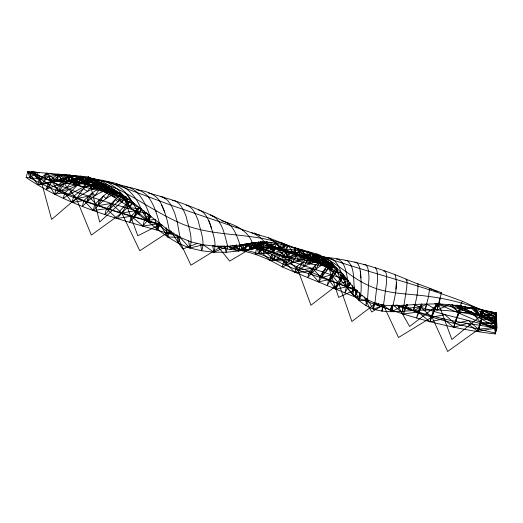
<?xml version="1.0" encoding="UTF-8"?>
<svg xmlns="http://www.w3.org/2000/svg" width="523" height="523" viewBox="0 0 523 523"><rect width="100%" height="100%" fill="white"/><g stroke="black" fill="none" stroke-linecap="round" stroke-linejoin="round"><path stroke-width="0.78" d="M212.802 245.522C221.889 248.503 231.401 249.857 240.913 250.595C255.649 253.263 269.397 259.454 282.283 266.926C303.039 275.804 324.025 284.166 344.873 292.847C393.106 312.577 443.327 328.026 495.255 333.955L494.843 318.958C471.877 314.336 448.754 308.72 425.134 310.146C405.515 309.708 383.921 316.206 365.963 305.556C348.481 295.031 340.846 273.653 322.011 264.893C303.105 257.055 283.531 249.216 262.892 247.915L259.016 243.659L259.016 242.051M495.255 333.955L496.85 327.973L496.438 312.976C473.472 308.354 450.342 302.732 426.722 304.157C407.11 303.726 385.51 310.231 367.558 299.568L359.262 300.699L359.497 292.383M323.011 256.963C351.691 259.839 379.489 267.783 405.953 279.112L406.783 280.184L407.018 282.93L406.691 287.807L403.959 305.229L391.72 311.662L383.49 305.236L373.304 309.198L367.558 299.568L360.857 294.717L354.424 288.539L341.205 272.581L331.543 270.809L331.687 262.696L330.124 260.866L326.189 257.865L320.959 255.786M318.71 256.865L318.612 261.493L335.799 267.188M393.309 305.687L392.851 305.027L391.72 311.662C393.636 300.405 398.774 286.055 395.087 274.915M326.11 260.14L325.966 264.697L328.529 266.848L331.543 270.809L333.138 264.828L331.687 262.696L328.529 266.848L338.649 297.424L355.908 289.317M353.842 287.186L359.262 300.699C362.053 292.252 361.118 283.165 360.68 274.418C360.072 270.267 360.007 265.141 356.366 262.383L354.79 262.082M403.396 305.184L402.37 311.218L403.959 305.229L413.53 310.636L426.722 304.157L437.012 310.028L449.316 304.621L458.462 311.911C460.573 308.603 459.743 304.412 462.541 301.346L483.036 310.806L496.569 317.664L495.013 325.051L496.647 320.475L472.668 307.727L481.415 319.01L495.052 326.457L496.647 320.475L481.415 319.01L452.179 304.765M348.364 280.524L336.897 272.202L328.529 266.848L328.758 262.095M395.852 305.118C419.309 312.597 442.955 319.801 467.385 323.377L477.859 331.321C480.781 324.75 481.252 317.618 483.036 310.806L482.356 309.884C464.94 303.543 446.975 298.574 428.527 296.436C408.555 293.449 387.438 294.39 368.8 285.584C354.672 279.347 343.193 268.835 330.124 260.866C315.506 253.472 299.326 250.177 284.133 244.221C249.608 231.584 210.9 237.958 177.192 221.745C159.437 213.619 143.145 202.754 126.063 193.373C115.027 187.201 102.913 183.527 91.264 178.755M481.415 319.01L483.01 313.029L496.569 317.664L494.935 322.24L496.49 314.846L480.375 315.853L482.356 309.884L496.569 317.664L494.974 323.645L481.448 316.788L481.18 316.18L483.036 310.806L481.513 317.749L483.01 313.029L496.719 323.286L495.131 329.268L480.676 322.541L483.01 313.029L483.036 310.806L482.356 309.884L481.506 309.995L479.911 315.977L496.438 312.976L494.869 319.899L496.49 314.846L482.356 309.884L481.506 309.995L480.375 315.853L479.911 315.977L470.785 307.805L458.462 311.911L460.057 305.922M395.826 289.193L396.388 282.708M366.584 298.561L365.963 305.556L367.558 299.568L368.99 277.778L368.552 271.195L367.545 267.109L365.812 264.788L363.505 264.618M393.237 304.974L403.396 313.977L418.184 311.996L429.913 321.848L443.36 318.84L453.748 327.241C455.749 319.958 458.338 312.826 461.096 305.739M374.174 302.817L373.304 309.198L374.893 303.216L377.495 280.884L377.469 274.163L376.782 270.012L375.331 267.684M382.849 305.007L381.901 311.218L383.49 305.236L386.432 283.551L386.621 277.105L386.144 273.189L384.941 271.097L383.699 271.162M414.765 304.275L413.53 310.636C415.661 301.967 418.139 293.089 418.027 284.113L405.953 279.112L407.044 280.276M413.425 304.536C440.503 314.866 469.079 320.017 496.85 327.973L495.235 333.02L455.043 323.691L457.775 314.604L457.239 317.755L459.024 313.002L459.782 309.237L455.043 323.691L431.75 317.18L396.055 305.053M496.647 320.475L495.091 327.862L496.719 323.286L456.259 305.171M436.319 303.804L431.501 315.866L429.913 321.848L437.241 303.758L480.676 322.541L496.719 323.286L495.163 330.523L496.791 325.79L495.235 333.02L496.824 327.032L480.173 323.292L477.859 331.321L496.85 327.973L467.385 323.377L453.748 327.241L455.343 321.259M431.501 315.866L447.649 351.489L478.584 329.274L479.454 325.339M480.676 322.541L471.478 311.715L459.024 313.002L461.306 305.759M426.572 303.968L425.134 310.146L428.527 296.436L429.664 288.278L417.347 283.603M483.01 313.029L480.107 324.554L482.271 316.552M440.261 303.693L438.732 304.177L437.012 310.028L441.445 292.749L429.664 288.278M180.298 236.814C127.468 221.386 72.344 208.939 26.15 177.5L27.745 171.511L88.452 176.898L115.72 191.078L123.905 196.086L131.992 201.773L169.406 231.003L180.004 237.364L191.398 242.012L203.284 244.784L215.398 246.202L227.734 246.287L240.09 245.019L252.302 242.934L264.481 241.927L276.307 243.136L287.722 245.862L313.159 254.348L323.6 258.905L333.138 264.828L341.205 272.581L346.429 287.003L354.424 288.539L352.829 294.521L352.26 285.571M117.91 191.98C95.304 183.586 68.931 177.532 46.338 189.463L47.926 183.481L51.954 181.644L67.585 177.003L76.45 176.513M26.15 177.5L56.51 180.187L58.099 174.205L76.338 176.218M147.63 213.933L111.118 203.46L77.992 192.68L60.505 185.587L43.455 177.63L27.745 171.511L38.029 184.626L46.926 182.56L57.072 181.259L58.668 175.27L58.099 174.205L50.816 179.683L46.717 173.198L40.062 178.729L36.597 172.296L31.537 171.845L29.942 177.833C70.88 200.146 116.374 211.109 160.692 224.419L156.174 229.911L157.769 223.922L158.77 222.706M83.83 177.892C73.854 178.369 64.584 182.86 56.314 188.169L54.719 194.157L64.826 192.588L69.141 189.333L85.497 180.919L93.074 179.958M36.597 172.296L29.942 177.833L27.745 171.511L47.926 183.481L54.719 194.157L58.909 191.575L60.505 185.587M125.625 196.648L74.933 184.894L67.585 177.003L46.717 173.198L45.122 179.18L65.99 182.991L67.585 177.003L106.476 185.685M75.541 175.833C63.538 174.224 51.254 175.368 39.617 178.637L38.029 184.626L47.926 183.481L64.826 192.588L63.231 198.57L67.552 195.321L77.319 185.122L83.902 186.901L95.271 185.462L114.838 190.908L119.872 194.687L124.467 199.361L130.397 207.762L157.985 229.708L167.818 236.984L178.415 243.345L189.81 248L201.695 250.765L213.802 252.184L226.139 252.269L238.495 251.001L250.707 248.915L262.892 247.915L276.307 243.136L286.127 251.844L300.477 250.099L311.571 260.33L323.6 258.905L331.543 270.809M75.887 176.009L69.481 175.218L67.892 181.2L88.25 184.174L105.94 188.182L115.969 195.099L124.467 199.361L141.648 209.252M90.845 178.35L107.535 182.2L116.433 184.92L171.23 205.264L253.975 233.552L260.604 237.677L264.481 241.927L262.892 247.915L252.302 242.934L238.495 251.001L227.734 246.287L213.802 252.184L203.284 244.784L189.81 248L180.004 237.364L167.818 236.984L159.58 223.726L148.525 222.249L140.975 208.854L130.397 207.762L123.905 196.086L115.969 195.099L107.437 191.483L90.551 185.717L79.509 182.73L73.946 181.814L69.938 175.257L68.35 181.239L57.072 181.259L46.717 173.198L43.455 177.63L31.537 171.845L41.86 183.619L51.614 219.399C67.977 206.212 83.124 188.927 104.992 185.338L114.557 193.928L119.303 192.843M56.314 188.169L58.909 191.575L66.911 187.567L74.933 184.894L76.521 178.912L68.5 181.586M76.45 176.133L69.481 175.218L62.198 180.696L58.099 174.205L68.35 181.239L77.273 182.364L78.666 177.127M98.86 181.971C89.087 183.75 80.875 190.052 73.612 196.498L72.024 202.479L83.922 200.512L118.603 212.547L162.444 225.289M95.349 179.67C110.621 179.657 124.945 188.09 131.992 201.773L130.397 207.762L114.125 197.06L107.529 186.646L100.54 182.435L80.869 176.225L79.274 182.213L56.51 180.187M69.481 175.218L79.509 182.73L81.098 176.748L80.869 176.225L73.58 181.71L69.481 175.218L92.14 179.735L99.435 182.566L97.847 188.548L114.125 197.06L123.905 196.086L122.317 202.074L115.969 195.099L113.864 189.287M99.533 182.318L104.332 187.424L114.635 189.96C103.881 188.81 94.402 195.334 86.785 202.166L83.922 200.512L64.826 192.588L67.552 195.321L83.902 186.901L85.497 180.919L92.95 188.927L98.71 187.626L104.332 187.424L108.052 186.351M65.99 182.991L74.933 184.894L80.634 183.919L86.249 183.769L87.642 178.533M86.864 182.887L88.452 176.898L92.14 179.735L99.435 182.566L94.218 187.057L79.274 182.213L86.864 182.887L97.847 188.548L107.529 186.646L105.94 192.634L98.952 188.417L88.25 184.174L77.273 182.364M83.922 200.512L82.333 206.493L86.785 202.166L92.447 192.732L100.776 187.214L104.992 185.338L103.397 191.326L100.776 187.214L94.99 195.694L92.447 192.732L83.922 200.512L93.231 210.527L106.444 208.664L109.523 209.442C114.472 204.434 119.859 199.616 126.416 196.844M88.25 184.174L89.642 178.938M86.785 202.166L88.374 196.184L76.404 198.662L72.024 202.479L64.826 192.588M92.95 188.927L94.539 182.939L98.71 187.626L102.92 184.018M83.902 186.901L91.179 180.2L95.271 185.462L96.467 180.971M89.413 177.983C99.501 178.716 108.496 184.299 115.72 191.078L114.125 197.06L107.437 191.483L102.377 188.345L97.062 185.966L98.259 181.474M98.952 188.417L100.54 182.435L90.551 185.717L80.869 176.225L83.065 182.547L88.452 176.898L97.847 188.548L94.218 187.057L92.14 179.735L88.707 178.696M113.314 189.28C106.091 192.882 100.259 198.688 94.826 204.545L93.231 210.527C100.468 202.846 108.647 194.549 119.512 192.732M94.826 204.545L97.794 205.729L99.39 199.747M104.332 187.424L104.927 185.181M108.876 187.064L105.94 188.182L106.542 185.94M115.72 191.078L107.437 191.483L109.032 185.502M122.48 194.876L117.871 201.865L115.256 199.426L106.444 208.664L104.848 214.646C111.798 208.729 113.282 198.374 121.905 194.216M109.523 209.442L111.118 203.46L97.794 205.729L88.374 196.184M97.794 205.729L103.489 195.975L106.071 198.655L111.896 189.947L114.557 193.928L115.348 190.934M115.969 195.099L116.969 191.359M134.352 203.205L133.953 204.702L139.386 214.842L140.975 208.854C134.653 192.542 122.055 182.069 104.319 181.501M139.229 207.363L131.306 216.221L129.711 222.203L134.516 216.568L141.7 209.579M106.444 208.664L117.015 218.529L131.306 216.221L134.516 216.568L136.111 210.586L121.794 213.051L118.603 212.547L123.389 207.069L130.234 200.61M148.702 214.946L144.466 220.033L142.871 226.021L157.769 223.922L160.692 224.419M131.306 216.221L142.871 226.021L147.578 220.366L149.173 214.384M116.224 183.978C123.376 186.025 131.436 186.829 136.954 192.359C143.439 199.008 146.891 207.723 150.114 216.267L148.525 222.249L143.747 210.494M124.892 186.724C133.13 187.92 142.433 189.738 148.009 196.543C154.141 204.486 156.887 214.227 159.58 223.726L157.985 229.708L154.841 219.366M136.575 189.81C146.355 190.934 157.371 194.334 161.365 204.323C165.549 212.691 167.706 221.863 169.406 231.003L167.818 236.984L165.928 228.028M170.223 230.774L169.426 233.768L174.1 233.042M220.111 246.032L219.712 247.529L217.999 245.823M231.035 245.758L230.035 249.497C237.599 245.941 246.176 244.999 253.845 242.306M226.263 246.085L233.853 248.046L234.448 245.803M234.108 245.398L240.913 250.595L244.842 249.883L246.438 243.895L257.551 242.378M326.862 260.258L311.041 257.839L299.797 255.021L274.614 246.725L256.754 248.111L255.165 254.093L273.019 252.707L298.208 261.003L309.446 263.821L336.792 267.737M232.578 245.457L233.853 248.046L244.842 249.883L259.101 248.079L260.689 242.09L262.448 242.136L275.294 247.046L290.141 251.373L318.402 256.152L314.441 262.409C307.112 263.834 300.764 268.149 294.946 272.62L283.878 260.938L271.659 254.335L256.754 248.111L242.502 244.614L240.913 250.595L256.754 248.111L270.071 260.317L283.878 260.938L296.534 266.632L309.42 271.398L337.309 283.244L357.869 291.285L354.797 296.704L346.468 286.859L335.714 289.232L328.712 279.668L318.67 281.864L309.42 271.398L294.946 272.62L296.534 266.632C302.961 261.735 310.113 256.813 318.402 256.152M356.693 290.062L321.397 277.7L298.064 270.26L285.682 265.338L273.719 259.513L259.042 253.668L260.631 247.686L246.438 243.895M267.488 241.541L266.893 243.783L274.719 249.118M251.537 232.774L268.482 237.802L300.477 250.099L298.888 256.087L270.986 246.49L271.98 242.75M239.201 245.189L244.842 249.883L248.837 243.509L249.634 249.131L253.609 242.816L254.387 248.523L258.342 242.299L260.689 242.09L274.614 246.725L286.898 257.349L288.552 257.355L290.141 251.373L281.949 252.269L271.659 254.335L270.071 260.317L304.203 253.903L302.614 259.892L292.011 262.84L282.283 266.926L283.878 260.938L290.448 258.022L299.797 255.021L309.446 263.821L324.188 258.865M326.927 258.107C334.962 257.153 338.884 266.449 341.205 272.581L339.61 278.569C336.583 264.167 325.077 262.638 312.493 261.239C299.149 259.421 285.656 257.636 273.019 252.707L274.614 246.725L275.294 247.046L273.019 252.707L246.183 243.535M268.482 237.802L276.307 243.136L273.706 253.027L260.859 248.118L252.544 243.188M348.41 280.491L299.659 264.278L287.277 259.349L273.719 259.513L275.307 253.524L260.631 247.686L244.842 249.883L242.502 244.614L245.653 244.038M281.629 242.77L287.722 245.862L286.127 251.844L280.04 248.752L281.237 244.261M334.655 266.462L328.529 266.848C317.546 260.931 305.138 258.493 293.717 253.805L295.305 247.824L307.727 251.471L313.159 254.348L311.571 260.33L308.348 258.813L297.142 248.824L282.544 250.21L284.133 244.221L280.04 248.752L260.84 241.953M260.631 247.686L273.719 259.513L277.53 253.08L278.151 258.643L281.949 252.269L282.551 257.917L286.323 251.628L286.898 257.349L288.493 251.367M283.878 260.938L285.682 265.338L287.277 259.349L275.307 253.524M285.682 265.338L290.448 258.022L292.011 262.84L296.724 255.858L298.208 261.003L299.797 255.021M319.658 256.61L308.348 258.813L306.138 257.453L307.531 252.217M308.348 258.813L309.943 252.831L306.138 257.453L300.686 255.937L280.04 248.752L277.053 243.202M344.291 275.713L338.897 283.714L310.969 305.216L298.064 270.26L302.595 262.271L303.883 266.501L308.289 259.035L309.446 263.821L311.041 257.839M334.236 265.318L330.614 266.887L322.279 259.709L317.605 263.193L309.42 271.398L307.825 277.38C314.303 270.456 322.273 260.807 333.046 264.703M316.363 255.146L314.088 255.25L312.493 261.239L318.566 260.957L318.612 261.493L317.173 260.532L306.138 257.453L302.281 249.955L293.717 253.805L287.996 245.189L280.04 248.752M309.42 271.398L310.78 274.235L312.375 268.247L298.064 270.26L287.277 259.349M309.446 263.821L313.578 256.989L314.441 262.409L316.814 262.141L318.206 256.904M319.801 257.009L318.612 261.493L320.161 254.976L320.2 255.512L318.762 254.551L307.727 251.471M323.6 258.905L318.821 262.441L315.219 259.905L316.807 253.917L323.6 258.905L322.011 264.893L318.821 262.441L320.213 257.205M310.78 274.235L315.062 265.547L316.01 269.175L320.004 261.232L320.684 265.691L322.279 259.709M328.143 260.957L325.966 264.697L323.175 263.147L324.168 259.408M332.255 264.135L330.614 266.887L330.078 262.768C325.234 268.391 319.801 274.261 318.67 281.864C322.9 275.856 326.6 268.574 333.543 265.305M336.361 267.802L331.66 274.719L321.397 277.7L322.985 271.718M325.796 259.702L326.797 263.899L327.594 260.905M330.614 266.887L331.608 263.147M333.347 265.102L332.177 266.057L332.772 263.814M376.279 302.863L351.874 321.488L338.897 283.714L331.66 274.719L328.712 279.668L327.117 285.656L332.667 276.7L337.603 270.326M328.712 279.668L330.065 280.707L331.66 274.719M341.205 272.581L336.897 272.202L337.695 269.214M342.918 273.947L337.309 283.244L335.714 289.232L338.897 283.714L343.147 274.242M346.429 287.003L344.618 277.922L345.017 276.425M336.452 259.218L337.766 259.12C345.893 262.703 346.128 273.581 348.024 281.014L344.873 292.847L350.711 283.048M349.103 282.296L346.468 286.859L348.259 286.977L349.456 282.485M366.46 298.725L365.865 300.967L366.937 298.914M378.469 303.294L377.874 305.537L383.385 304.909M391.649 305.412L390.452 309.904L392.413 305.484M406.456 304.53L404.985 307.995L403.396 313.977L407.391 304.706M404.985 307.995L405.743 308.439L406.744 304.7M421.453 304.066L418.184 311.996L416.589 317.977L422.113 304.798M418.184 311.996L418.681 312.865L420.276 306.883L405.743 308.439L402.246 305.151M383.163 304.556L398.493 337.512L431.75 317.18L444.929 314.669L455.043 323.691L456.631 317.709M496.49 314.846L494.895 320.834L459.926 309.054L460.724 306.06M451.794 304.752L459.024 313.002L460.619 307.014M471.87 307.786L460.626 308.635L461.423 305.648M494.843 318.958L496.438 312.976L482.356 309.884L481.18 316.18L471.975 306.321M438.934 303.275L437.947 306.909L440.32 298.188M457.638 305.027L460.626 308.635L461.482 305.517M460.626 308.635L461.351 305.903M496.824 327.032L478.584 329.274L480.997 320.815L480.173 323.292L496.719 323.286M459.024 313.002L461.109 306.014M434.796 303.588L449.375 306.295L459.926 309.054L461.064 305.445M436.875 303.778L435.652 307.531L435.398 306.06L431.75 317.18L420.276 306.883M418.681 312.865L421.564 304.118M405.743 308.439L407.018 304.7M330.065 280.707L334.262 270.711L335.184 273.209L337.191 268.776M348.259 286.977L350.037 282.747M312.375 268.247L321.397 277.7L325.463 268.234L326.234 271.215L330.078 262.768M378.842 303.503L377.874 305.537L375.677 303.314M286.898 257.349L290.141 251.373M144.466 220.033L147.578 220.366L150.225 215.561M456.004 305.229L459.926 309.054L460.953 307.328L465.712 306.772M134.516 216.568L139.504 207.657M274.614 246.725L259.101 248.079L262.448 242.136L260.859 248.118L259.101 248.079L253.603 242.561M314.088 255.25L316.814 262.141L323.175 263.147L325.058 259.846M313.159 254.348L309.982 259.5L309.943 252.831M244.842 249.883L259.042 253.668L262.964 247.523L263.697 253.354L267.619 247.202L268.358 253.027L272.28 246.882L273.019 252.707M320.684 265.691L325.025 258.97M321.92 257.78L319.03 262.173L318.481 256.904M287.722 245.862L284.362 250.955L284.133 244.221M318.762 254.551L315.219 259.905L312.911 254.132M35.525 172.355L31.537 171.845L39.617 178.637L41.86 183.619L51.954 181.644L58.909 191.575L64.499 183.436L66.911 187.567L72.514 180.069L74.933 184.894L85.497 180.919M233.853 248.046L236.174 244.777M46.338 189.463L51.954 181.644L58.177 185.312L67.585 177.003L71.631 182.677L78.862 176.382L68.35 181.239L73.946 181.814L80.45 177.205M241.731 244.516L240.822 245.771L240.292 244.365M326.797 263.899L328.751 261.507M171.335 231.48L169.426 233.768L157.769 223.922M298.208 261.003L304.203 253.903M94.539 182.939L87.367 191.372L83.432 188.666L76.404 198.662L91.329 235.069L121.794 213.051L127.377 207.585L133.071 203.127L128.972 201.597L121.794 213.051L117.015 218.529M217.62 246.196L229.682 261.082L259.016 243.659L260.552 241.946M41.86 183.619L48.521 176.571L51.999 181.769L58.668 175.27L62.721 181.082L69.938 175.257M136.111 210.586L147.578 220.366L151.154 216.587M441.007 293.2L441.445 292.749M114.557 193.928L116.786 191.666M103.397 191.326L108.457 186.214M300.477 250.099L295.554 254.806L295.305 247.824M74.933 184.894L82.222 177.938L86.249 183.769L91.741 184.456L97.062 185.966L103.044 183.815M480.761 315.866L451.905 339.492L438.732 304.177L409.62 326.45L397.356 305.007M318.389 256.42L312.493 261.239L310.061 254.538L302.614 259.892L297.241 252.838L288.552 257.355L283.126 249.53L273.706 253.027L268.018 244.489L260.859 248.118L258.525 241.776M306.138 257.453L311.715 253.171M107.529 186.646L102.443 190.522L100.54 182.435L93.597 186.299L90.178 178.925M79.431 176.951L86.249 183.769L92.048 179.435M89.198 178.65L82.758 183.266L79.254 177.068M95.271 185.462L100.311 182.096M170.321 230.833L139.791 250.759L121.794 213.051L111.118 203.46M222.059 246.045L219.712 247.529L224.184 246.019M251.831 242.803L259.016 243.659L270.986 246.49L276.307 243.136M221.857 246.15L190.96 265.187L176.82 235.2M383.411 304.974L371.65 311.996L364.152 296.946M111.085 187.894L109.752 188.64L108.987 187.195M90.95 179.382L97.062 185.966L101.893 183.442M160.862 224.119L137.817 235.795L124.467 199.361L120.153 192.954M79.509 182.73L89.1 178.513M57.072 181.259L67.585 177.003M86.249 183.769L94.741 180.337M270.502 242.384L266.893 243.783L266.174 241.587M197.674 243.28L182.775 249L170.871 231.643M316.814 262.141L324.77 259.231M321.011 257.591L323.175 263.147L328.47 261.611M348.285 281.381L338.897 283.714L337.309 283.244M455.043 323.691L468.392 320.54L478.584 329.274M100.54 182.435L107.437 191.483L114.452 189.842M257.068 242.273L259.016 243.659L266.547 241.907M459.926 309.054L467.457 307.341M58.909 191.575L69.141 189.333L76.404 198.662L73.612 196.498M116.381 190.575L114.838 190.908L113.798 189.659M121.421 194.36L119.872 194.687L119.081 192.431M362.707 295.626L354.797 296.704L356.392 290.723L357.614 290.657M147.578 220.366L155.318 219.346M437.241 303.758L438.804 303.588M342.094 273.104L344.618 277.922L346.128 277.791M129.214 199.086L124.467 199.361L99.664 222.014L90.551 185.717M345.088 260.513L347.01 260.506C355.13 266.907 353.084 279.439 354.424 288.539M455.729 305.216L481.448 316.788L496.569 317.664M221.726 220.778C233.873 224.439 247.712 229.76 252.302 242.934L250.707 248.915L247.771 243.568M37.12 172.551L39.519 172.858M56.275 174.97L58.668 175.27M210.083 215.123L211.501 215.313L228.172 223.406M77.999 176.336L79.548 176.539L77.92 176.225M160.378 196.609C177.99 201.028 194.922 207.971 211.501 215.313C222.916 220.869 224.537 235.428 227.734 246.287L226.139 252.269L224.557 246.163M186.155 205.068C193.085 206.958 195.844 214.816 198.263 220.83C200.289 230.551 205.297 240.959 201.695 250.765L200.577 244.333M90.577 178.336L107.535 182.2L117.564 189.117L123.905 196.086M172.361 200.387L175.48 201.028C181.468 204.415 184.103 211.011 186.371 217.137C188.398 227.159 193.418 237.9 189.81 248L188.626 240.848M148.218 192.889L163.163 197.125L167.602 200.302L171.23 205.264L174.623 212.907L177.192 221.745L180.004 237.364L178.415 243.345L176.866 234.762M235.984 226.982L238.638 227.642M198.256 209.756C204.781 211.527 207.971 218.411 210.207 224.23C212.717 233.212 217.169 242.973 213.802 252.184L212.724 245.777M88.197 178.67L92.14 179.735L85.059 184.063L81.098 176.748M322.743 256.525C368.976 272.646 416.772 284.009 462.541 301.346L462.548 301.614M80.869 176.225L99.435 182.566M429.847 288.631L432.076 289.546M433.567 290.154L437.287 291.677M254.086 232.938L259.676 235.324M169.406 231.003L166.301 229.466L166.268 227.917M359.491 293.972L360.857 294.717M257.44 242.404L259.016 243.659M227.106 222.569C234.474 227.793 237.194 236.919 240.09 245.019L238.495 251.001L236.331 245.065M146.061 212.593L150.114 216.267M343.657 275.02L344.618 277.922L348.024 281.014M163.163 197.125L164.353 198.224M272.575 240.508L273.686 241.58M275.346 243.202L282.544 250.21M242.227 229.538L243.352 230.65M148.009 196.543L149.101 197.694M459.39 305.53L460.953 307.328M211.501 215.313L212.56 216.529M474.871 308.485L481.448 316.788M320.409 256.46L328.529 266.848M158.639 222.504L159.58 223.726M155.534 210.423L156.475 211.678M130.645 200.283L133.953 204.702L133.424 202.368M126.063 193.373L131.992 201.773L127.547 203.382L126.631 197.223M320.259 275.883L321.397 277.7M103.9 184.174L105.94 188.182M93.336 178.474L97.062 185.966M296.534 266.632L298.064 270.26M161.365 204.323L164.653 212.09M256.754 248.111L259.042 253.668M271.659 254.335L273.719 259.513M104.835 184.645L107.437 191.483M208.742 220.628L211.508 228.08M269.737 242.142L270.986 246.49M317.356 256.244L318.821 262.441M258.342 242.299L259.101 248.079M331.785 263.043L332.177 266.057M360.295 271.176L360.942 277.922M336.635 268.253L336.897 272.202M322.841 257.996L323.175 263.147M262.683 241.907L262.892 247.915M344.605 276.34L344.618 277.922"/></g></svg>
